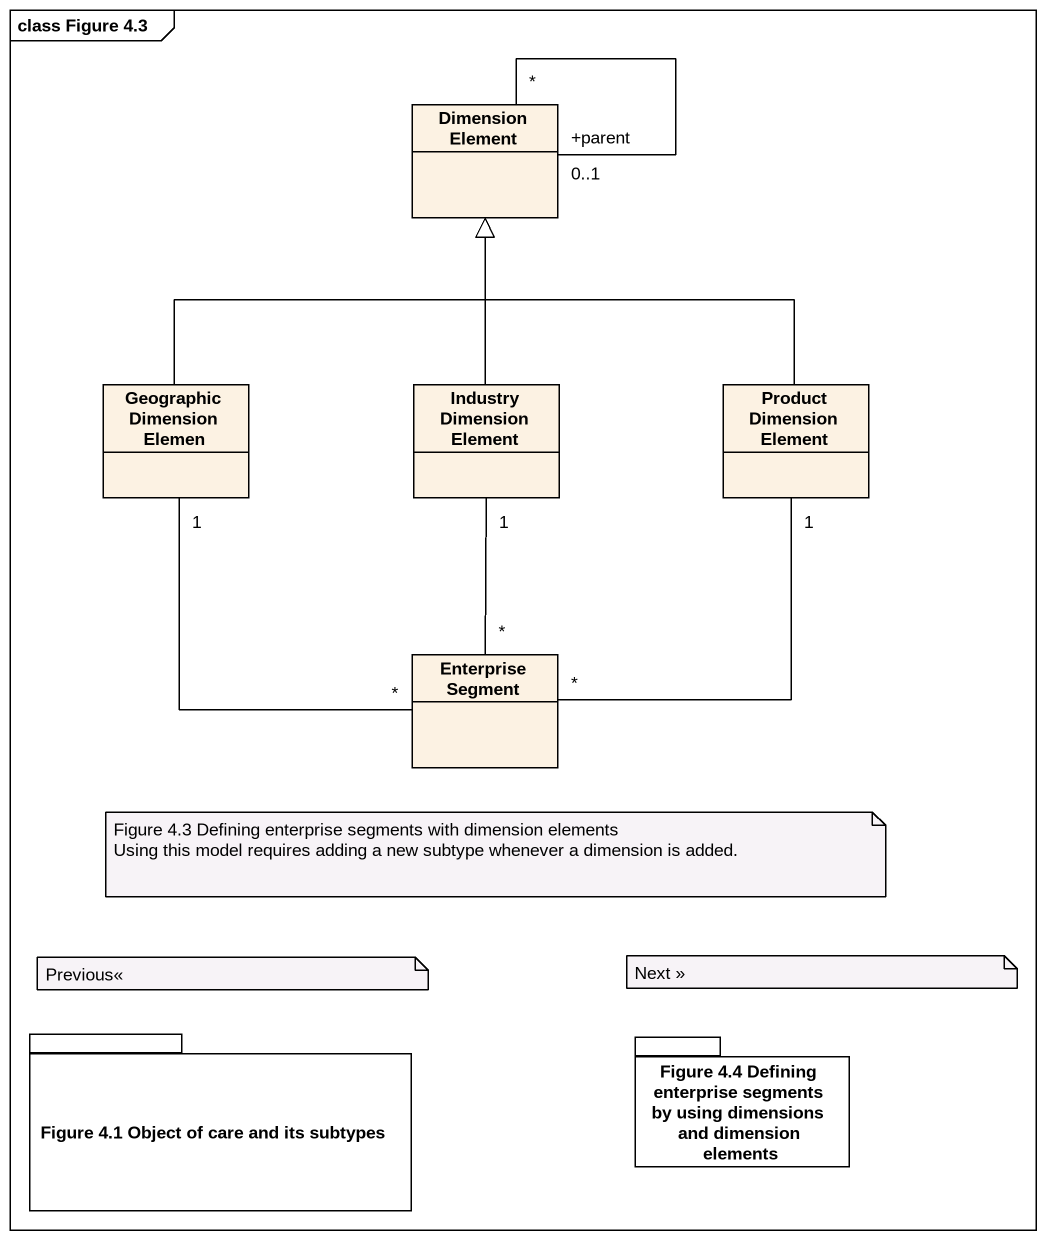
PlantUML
@startuml
mainframe class Figure 4.3
hide circle
hide empty members
class "Dimension Element" as Dimension_Element
class "Geographic Dimension Elemen" as Geographic_Dimension_Elemen
class "Industry Dimension Element" as Industry_Dimension_Element
class "Product Dimension Element" as Product_Dimension_Element
class "Enterprise Segment" as Enterprise_Segment
package "Figure 4.1 Object of care and its subtypes" as Figure_4_1_Object_of_care {
}
package "Figure 4.4 Defining enterprise segments by using dimensions and dimension elements" as Figure_4_4_Defining {
}
Dimension_Element "+parent\n0..1" -- "*" Dimension_Element
Geographic_Dimension_Elemen -up-|> Dimension_Element
Geographic_Dimension_Elemen "1" -- "*" Enterprise_Segment
Industry_Dimension_Element -up-|> Dimension_Element
Industry_Dimension_Element "1" -- "*" Enterprise_Segment
Product_Dimension_Element -up-|> Dimension_Element
Product_Dimension_Element "1" -- "*" Enterprise_Segment
note as N1
  Figure 4.3 Defining enterprise segments with dimension elements
  Using this model requires adding a new subtype whenever a dimension is added.
end note
note as N2
  Previous<<
end note
note as N3
  Next >>
end note
@enduml
